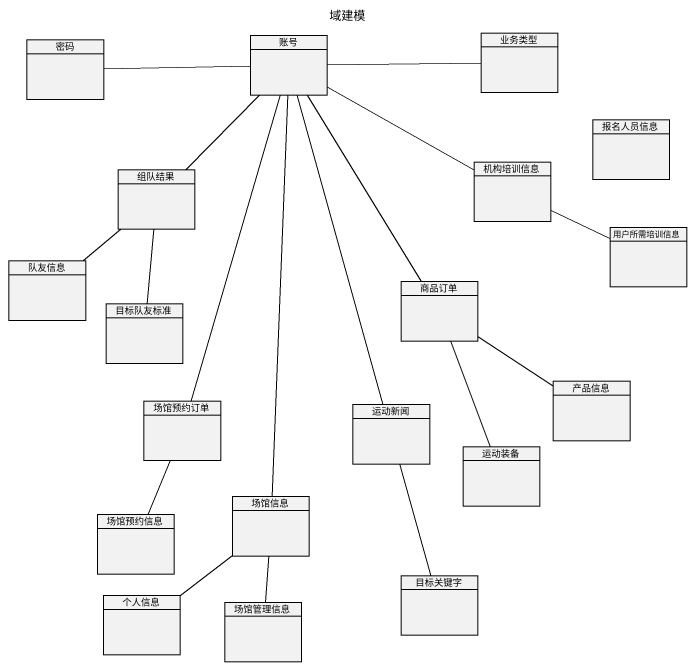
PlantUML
@startuml
title 域建模
hide circle
hide empty members
class 密码
class 账号
class 业务类型
class 报名人员信息
class 组队结果
class 机构培训信息
class 用户所需培训信息
class 队友信息
class 目标队友标准
class 商品订单
class 产品信息
class 场馆预约订单
class 运动新闻
class 运动装备
class 场馆信息
class 场馆预约信息
class 目标关键字
class 个人信息
class 场馆管理信息
账号 -left- 密码
账号 -right- 业务类型
账号 -- 组队结果
账号 -right- 机构培训信息
账号 -- 商品订单
账号 -- 场馆预约订单
账号 -- 运动新闻
账号 -- 场馆信息
组队结果 -- 队友信息
组队结果 -- 目标队友标准
机构培训信息 -right- 用户所需培训信息
商品订单 -- 产品信息
商品订单 -- 运动装备
场馆预约订单 -- 场馆预约信息
运动新闻 -- 目标关键字
场馆信息 -- 个人信息
场馆信息 -- 场馆管理信息
@enduml
